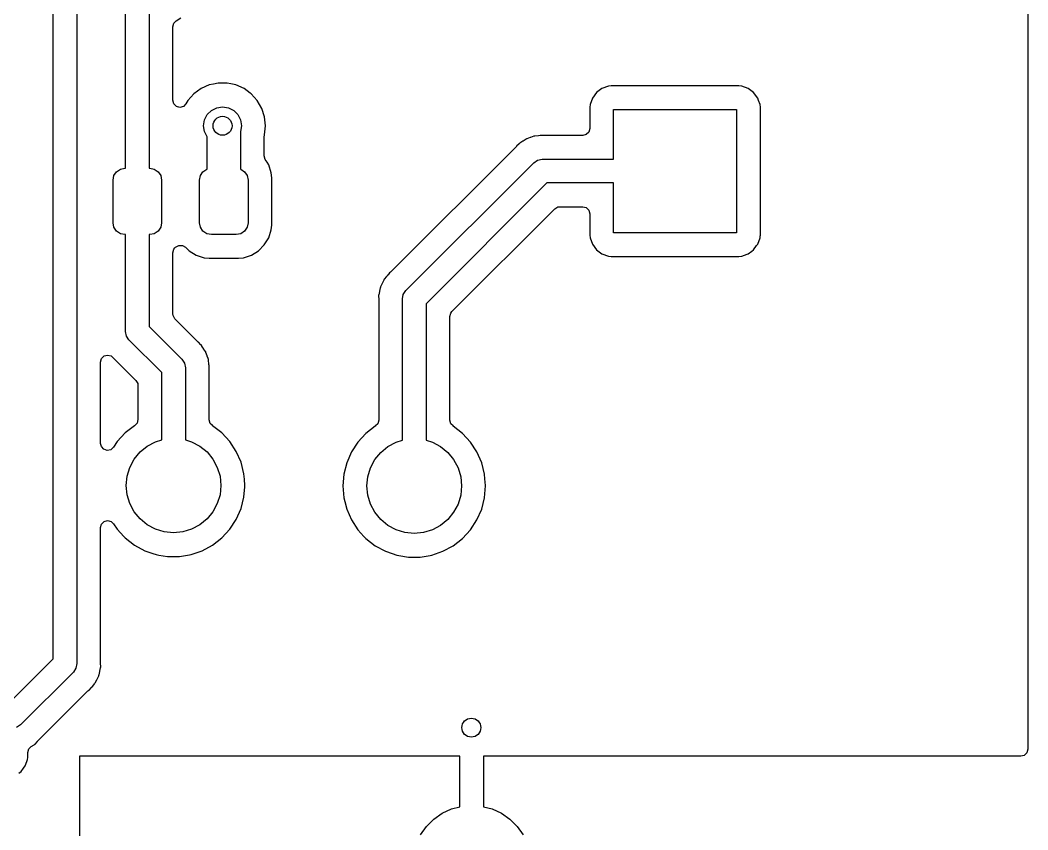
# Model space of a CAD drawing. Extents: x 44 to 146, y -87 to -25.
# Drawn here: x 124.48 to 145.75, y -60.61 to -43.52 of the extents above; entities that cross this region are included whole.
import ezdxf

# ---------------------------------------------------------------- set-up
doc = ezdxf.new("R2010")
doc.units = 0
doc.layers.add('BLACK', color=7, linetype='CONTINUOUS')

msp = doc.modelspace()

# ---------------------------------------------------------------- linework, layer by layer
at = {"layer": 'BLACK', "linetype": 'CONTINUOUS'}
for p, q in [((145.7455, -30.364128), (145.7455, -58.906)), ((125.6752, -42.4478), (125.6752, -57.0992)), ((125.1752, -56.995646), (125.1752, -42.551354)), ((126.6992, -45.7257), (126.6992, -43.1318)), ((127.1992, -43.1318), (127.1992, -45.718047)), ((127.6997, -43.66139), (127.719662, -43.58689)), ((127.719662, -43.58689), (127.770478, -43.534574)), ((127.770478, -43.534574), (127.867856, -43.474512)), ((127.6997, -45.212097), (127.6997, -43.66139)), ((128.56111, -44.869532), (128.470197, -44.888856)), ((128.655352, -44.8495), (128.56111, -44.869532)), ((128.655354, -44.8495), (128.655352, -44.8495)), ((128.844646, -44.8495), (128.655354, -44.8495)), ((128.844648, -44.8495), (128.844646, -44.8495)), ((128.92336, -44.866231), (128.844648, -44.8495)), ((129.029803, -44.888856), (128.92336, -44.866231)), ((128.144127, -45.077113), (128.017469, -45.21778)), ((128.297272, -44.965847), (128.144127, -45.077113)), ((128.470194, -44.888857), (128.297272, -44.965847)), ((128.470195, -44.888856), (128.470194, -44.888857)), ((128.470197, -44.888856), (128.470195, -44.888856)), ((129.029805, -44.888857), (129.029803, -44.888856)), ((129.202727, -44.965847), (129.029805, -44.888857)), ((129.202729, -44.965848), (129.202727, -44.965847)), ((129.20273, -44.965849), (129.202729, -44.965848)), ((129.330776, -45.05888), (129.20273, -44.965849)), ((129.355872, -45.077113), (129.330776, -45.05888)), ((129.48253, -45.217779), (129.355872, -45.077113)), ((136.642452, -45.049255), (136.556204, -45.164466)), ((136.642455, -45.049252), (136.642452, -45.049255)), ((136.757666, -44.963004), (136.642455, -45.049252)), ((136.75767, -44.963002), (136.757666, -44.963004)), ((136.892515, -44.912709), (136.75767, -44.963002)), ((136.892521, -44.912708), (136.892515, -44.912709)), ((136.952111, -44.906302), (136.892521, -44.912708)), ((136.952136, -44.9063), (136.952111, -44.906302)), ((139.647876, -44.9063), (136.952136, -44.9063)), ((139.707482, -44.912708), (139.647876, -44.9063)), ((139.842329, -44.963002), (139.707482, -44.912708)), ((139.842333, -44.963004), (139.842329, -44.963002)), ((139.957544, -45.049252), (139.842333, -44.963004)), ((139.957547, -45.049255), (139.957544, -45.049252)), ((140.043795, -45.164466), (139.957547, -45.049255)), ((127.719662, -45.286597), (127.6997, -45.212097)), ((127.7742, -45.341135), (127.719662, -45.286597)), ((127.977738, -45.286597), (127.9232, -45.341135)), ((128.017469, -45.21778), (127.977738, -45.286597)), ((129.482532, -45.217783), (129.48253, -45.217779)), ((129.482533, -45.217784), (129.482532, -45.217783)), ((129.577179, -45.381716), (129.482533, -45.217784)), ((136.505908, -45.299317), (136.4995, -45.358914)), ((136.556202, -45.16447), (136.505908, -45.299317)), ((136.556204, -45.164466), (136.556202, -45.16447)), ((140.043797, -45.16447), (140.043795, -45.164466)), ((140.06368, -45.21778), (140.043797, -45.16447)), ((140.094091, -45.299317), (140.06368, -45.21778)), ((140.100499, -45.358928), (140.094091, -45.299317)), ((127.8487, -45.361097), (127.7742, -45.341135)), ((127.9232, -45.341135), (127.8487, -45.361097)), ((128.426393, -45.514886), (128.514886, -45.426393)), ((128.514886, -45.426393), (128.626393, -45.369577)), ((128.626393, -45.369577), (128.75, -45.35)), ((128.75, -45.35), (128.873607, -45.369577)), ((128.873607, -45.369577), (128.985114, -45.426393)), ((128.985114, -45.426393), (129.073607, -45.514886)), ((129.635674, -45.561744), (129.577179, -45.381716)), ((136.4995, -45.358914), (136.4995, -45.8073)), ((137, -46.4568), (137, -45.4068)), ((137, -45.4068), (139.6, -45.4068)), ((139.6, -45.4068), (139.6, -48.0068)), ((140.1005, -48.054673), (140.100499, -45.358928)), ((127.1992, -45.718047), (127.2011, -45.7276)), ((128.35, -45.75), (128.369577, -45.626393)), ((128.369577, -45.626393), (128.426393, -45.514886)), ((129.073607, -45.514886), (129.130423, -45.626393)), ((129.130423, -45.626393), (129.15, -45.75)), ((129.65546, -45.75), (129.635674, -45.561744)), ((126.7011, -45.735252), (126.6992, -45.7257)), ((126.7011, -46.6456), (126.7011, -45.735252)), ((127.2011, -45.7276), (127.2011, -46.6456)), ((128.369577, -45.873607), (128.35, -45.75)), ((128.426393, -45.985114), (128.369577, -45.873607)), ((129.130423, -45.873607), (129.128, -45.878362)), ((129.128, -45.878362), (129.128, -46.663382)), ((129.15, -45.75), (129.130423, -45.873607)), ((129.635674, -45.938256), (129.65546, -45.75)), ((136.425, -45.936338), (136.3505, -45.9563)), ((136.479538, -45.8818), (136.425, -45.936338)), ((136.4995, -45.8073), (136.479538, -45.8818)), ((128.428, -45.986721), (128.426393, -45.985114)), ((128.428, -46.662626), (128.428, -45.986721)), ((129.6285, -45.983933), (129.63451, -45.945982)), ((129.6285, -46.380129), (129.6285, -45.983933)), ((129.634052, -45.945885), (129.635672, -45.938261)), ((129.63451, -45.945982), (129.634052, -45.945885)), ((129.635672, -45.938261), (129.635674, -45.938256)), ((135.007505, -46.127968), (134.956297, -46.182244)), ((135.014152, -46.122391), (135.007505, -46.127968)), ((135.017557, -46.119237), (135.013963, -46.122165)), ((135.013963, -46.122165), (135.014152, -46.122391)), ((135.01774, -46.119468), (135.017557, -46.119237)), ((135.024546, -46.114086), (135.01774, -46.119468)), ((135.088084, -46.074894), (135.024546, -46.114086)), ((135.091734, -46.072569), (135.088084, -46.074894)), ((135.154086, -46.031561), (135.091734, -46.072569)), ((135.161832, -46.027671), (135.154086, -46.031561)), ((135.165882, -46.025383), (135.1617, -46.027408)), ((135.1617, -46.027408), (135.161832, -46.027671)), ((135.166007, -46.025651), (135.165882, -46.025383)), ((135.17387, -46.021984), (135.166007, -46.025651)), ((135.244702, -45.998512), (135.17387, -46.021984)), ((135.24879, -45.997091), (135.244702, -45.998512)), ((135.318943, -45.971558), (135.24879, -45.997091)), ((135.327381, -45.969559), (135.318943, -45.971558)), ((135.33185, -45.968265), (135.327312, -45.969271)), ((135.327312, -45.969271), (135.327381, -45.969559)), ((135.33191, -45.968554), (135.33185, -45.968265)), ((135.340399, -45.966801), (135.33191, -45.968554)), ((135.414764, -45.960294), (135.340399, -45.966801)), ((135.419066, -45.959854), (135.414764, -45.960294)), ((135.44948, -45.9563), (135.419066, -45.959854)), ((135.453932, -45.9563), (135.44948, -45.9563)), ((135.466917, -45.955733), (135.453932, -45.9563)), ((135.478416, -45.954727), (135.466917, -45.955733)), ((135.515177, -45.951511), (135.478416, -45.954727)), ((135.515178, -45.951511), (135.515177, -45.951511)), ((135.537133, -45.954727), (135.515178, -45.951511)), ((135.558728, -45.9563), (135.537133, -45.954727)), ((136.3505, -45.9563), (135.558728, -45.9563)), ((134.95328, -46.18535), (132.310646, -48.827984)), ((134.956297, -46.182244), (134.95328, -46.18535)), ((129.628563, -46.384461), (129.6285, -46.380129)), ((129.650683, -46.458349), (129.628563, -46.384461)), ((129.688186, -46.519152), (129.650683, -46.458349)), ((129.723414, -46.576266), (129.688186, -46.519152)), ((132.618223, -49.228223), (135.316423, -46.530023)), ((135.316423, -46.530023), (135.397529, -46.47583)), ((135.397529, -46.47583), (135.4932, -46.4568)), ((135.4932, -46.4568), (137, -46.4568)), ((126.45763, -46.799929), (126.511823, -46.718823)), ((126.511823, -46.718823), (126.592929, -46.66463)), ((126.592929, -46.66463), (126.6886, -46.6456)), ((126.6886, -46.6456), (126.7011, -46.6456)), ((127.2011, -46.6456), (127.2136, -46.6456)), ((127.2136, -46.6456), (127.309271, -46.66463)), ((127.309271, -46.66463), (127.390377, -46.718823)), ((127.390377, -46.718823), (127.44457, -46.799929)), ((128.28263, -46.799929), (128.336823, -46.718823)), ((128.336823, -46.718823), (128.417929, -46.66463)), ((128.417929, -46.66463), (128.428, -46.662626)), ((129.128, -46.663382), (129.134271, -46.66463)), ((129.134271, -46.66463), (129.215377, -46.718823)), ((129.215377, -46.718823), (129.26957, -46.799929)), ((129.778599, -46.742803), (129.723414, -46.576266)), ((129.789099, -46.845592), (129.778599, -46.742803)), ((126.4386, -46.8956), (126.45763, -46.799929)), ((126.4386, -47.7956), (126.4386, -46.8956)), ((127.44457, -46.799929), (127.4636, -46.8956)), ((127.4636, -46.8956), (127.4636, -47.7956)), ((128.2636, -46.8956), (128.28263, -46.799929)), ((128.2636, -47.7956), (128.2636, -46.8956)), ((129.26957, -46.799929), (129.2886, -46.8956)), ((129.2886, -46.8956), (129.2886, -47.7956)), ((129.7891, -47.845609), (129.789099, -46.845592)), ((135.596754, -46.9568), (133.045, -49.508554)), ((137, -46.9568), (135.596754, -46.9568)), ((137, -48.0068), (137, -46.9568)), ((133.589141, -49.672227), (135.760427, -47.500941)), ((135.760427, -47.500941), (135.827222, -47.462377)), ((135.827222, -47.462377), (135.865786, -47.4573)), ((135.865786, -47.4573), (136.350501, -47.4573)), ((136.350501, -47.4573), (136.425001, -47.477262)), ((136.425001, -47.477262), (136.479539, -47.5318)), ((136.479539, -47.5318), (136.499501, -47.6063)), ((136.499501, -47.6063), (136.499501, -48.054663)), ((126.45763, -47.891271), (126.4386, -47.7956)), ((127.4636, -47.7956), (127.44457, -47.891271)), ((128.28263, -47.891271), (128.2636, -47.7956)), ((129.2886, -47.7956), (129.26957, -47.891271)), ((129.778599, -47.948397), (129.7891, -47.845609)), ((126.511823, -47.972377), (126.45763, -47.891271)), ((126.592929, -48.02657), (126.511823, -47.972377)), ((126.6886, -48.0456), (126.592929, -48.02657)), ((126.7011, -48.0456), (126.6886, -48.0456)), ((126.7011, -50.0907), (126.7011, -48.0456)), ((127.2136, -48.0456), (127.2011, -48.0456)), ((127.2011, -48.0456), (127.2011, -49.987146)), ((127.309271, -48.02657), (127.2136, -48.0456)), ((127.390377, -47.972377), (127.309271, -48.02657)), ((127.44457, -47.891271), (127.390377, -47.972377)), ((128.336823, -47.972377), (128.28263, -47.891271)), ((128.417929, -48.02657), (128.336823, -47.972377)), ((128.5136, -48.0456), (128.417929, -48.02657)), ((129.0386, -48.0456), (128.5136, -48.0456)), ((129.134271, -48.02657), (129.0386, -48.0456)), ((129.215377, -47.972377), (129.134271, -48.02657)), ((129.26957, -47.891271), (129.215377, -47.972377)), ((129.723414, -48.114934), (129.778599, -47.948397)), ((136.499501, -48.054663), (136.499502, -48.054688)), ((136.499502, -48.054688), (136.505908, -48.114278)), ((139.6, -48.0068), (137, -48.0068)), ((140.098087, -48.077113), (140.100499, -48.054685)), ((140.100499, -48.054682), (140.1005, -48.054673)), ((140.100499, -48.054685), (140.100499, -48.054682)), ((127.758241, -48.312327), (127.825036, -48.273763)), ((127.825036, -48.273763), (127.902164, -48.273763)), ((127.902164, -48.273763), (127.968959, -48.312327)), ((129.507256, -48.388312), (129.631312, -48.264256)), ((129.631312, -48.264256), (129.723414, -48.114934)), ((136.505908, -48.114278), (136.505909, -48.114284)), ((136.505909, -48.114284), (136.556202, -48.249129)), ((136.556202, -48.249129), (136.556204, -48.249133)), ((136.556204, -48.249133), (136.642452, -48.364344)), ((140.021855, -48.278441), (140.043795, -48.249133)), ((140.043795, -48.249133), (140.043797, -48.249129)), ((140.043797, -48.249129), (140.093848, -48.114934)), ((140.093848, -48.114934), (140.094091, -48.114283)), ((140.094091, -48.114283), (140.098087, -48.077113)), ((127.7016, -48.430686), (127.721562, -48.356186)), ((127.7016, -49.718114), (127.7016, -48.430686)), ((127.721562, -48.356186), (127.745241, -48.325327)), ((127.745241, -48.325327), (127.758241, -48.312327)), ((127.968959, -48.312327), (128.044944, -48.388312)), ((128.044944, -48.388312), (128.194266, -48.480414)), ((128.194266, -48.480414), (128.360803, -48.535599)), ((129.191397, -48.535599), (129.357934, -48.480414)), ((129.357934, -48.480414), (129.507256, -48.388312)), ((136.642452, -48.364344), (136.642455, -48.364347)), ((136.642455, -48.364347), (136.757666, -48.450595)), ((136.757666, -48.450595), (136.75767, -48.450597)), ((136.75767, -48.450597), (136.892517, -48.500891)), ((139.707483, -48.500891), (139.821839, -48.458239)), ((139.821839, -48.458239), (139.842329, -48.450597)), ((139.842329, -48.450597), (139.842333, -48.450595)), ((139.842333, -48.450595), (139.91773, -48.394152)), ((139.91773, -48.394152), (139.957546, -48.364346)), ((139.957546, -48.364346), (140.021855, -48.278441)), ((128.360803, -48.535599), (128.463591, -48.5461)), ((128.463591, -48.5461), (129.088608, -48.546099)), ((129.088608, -48.546099), (129.191397, -48.535599)), ((136.892517, -48.500891), (136.952114, -48.507299)), ((136.952114, -48.507299), (136.952118, -48.507299)), ((136.952118, -48.507299), (136.952127, -48.5073)), ((136.952127, -48.5073), (139.647872, -48.507299)), ((139.647872, -48.507299), (139.707483, -48.500891)), ((132.233408, -48.905223), (132.214389, -48.929275)), ((132.236568, -48.902063), (132.233408, -48.905223)), ((132.245331, -48.892498), (132.236568, -48.902063)), ((132.27647, -48.855389), (132.245331, -48.892498)), ((132.294269, -48.842137), (132.27647, -48.855389)), ((132.310646, -48.827984), (132.294269, -48.842137)), ((132.118454, -49.07987), (132.084961, -49.146562)), ((132.12034, -49.075975), (132.118454, -49.07987)), ((132.151888, -49.008323), (132.12034, -49.075975)), ((132.156442, -49.000941), (132.151888, -49.008323)), ((132.158684, -48.996873), (132.156192, -49.000786)), ((132.156192, -49.000786), (132.156442, -49.000941)), ((132.15893, -48.997035), (132.158684, -48.996873)), ((132.163699, -48.989783), (132.15893, -48.997035)), ((132.21166, -48.932624), (132.163699, -48.989783)), ((132.214389, -48.929275), (132.21166, -48.932624)), ((132.043023, -49.330494), (132.042266, -49.339145)), ((132.042266, -49.339145), (132.044437, -49.413751)), ((132.043196, -49.325864), (132.042725, -49.330468)), ((132.042725, -49.330468), (132.043023, -49.330494)), ((132.043492, -49.325899), (132.043196, -49.325864)), ((132.044499, -49.317282), (132.043492, -49.325899)), ((132.061704, -49.244686), (132.044499, -49.317282)), ((132.062641, -49.240458), (132.061704, -49.244686)), ((132.077741, -49.167331), (132.062641, -49.240458)), ((132.080472, -49.159091), (132.077741, -49.167331)), ((132.081712, -49.154618), (132.08019, -49.158997)), ((132.08019, -49.158997), (132.080472, -49.159091)), ((132.081992, -49.15472), (132.081712, -49.154618)), ((132.084961, -49.146562), (132.081992, -49.15472)), ((132.545, -49.405), (132.56403, -49.309329)), ((132.56403, -49.309329), (132.618223, -49.228223)), ((132.044437, -49.413751), (132.0445, -49.418084)), ((132.0445, -49.418084), (132.0445, -51.96123)), ((132.545, -52.385871), (132.545, -49.405)), ((133.045, -49.508554), (133.045, -52.385871)), ((127.706677, -49.756678), (127.7016, -49.718114)), ((127.745241, -49.823473), (127.706677, -49.756678)), ((133.5455, -49.777586), (133.565462, -49.703086)), ((133.565462, -49.703086), (133.589141, -49.672227)), ((128.23643, -50.314663), (127.745241, -49.823473)), ((133.5455, -51.96123), (133.5455, -49.777586)), ((126.72013, -50.186371), (126.7011, -50.0907)), ((126.774323, -50.267477), (126.72013, -50.186371)), ((127.2011, -49.987146), (127.891777, -50.677823)), ((127.465, -50.958154), (126.774323, -50.267477)), ((128.239538, -50.317682), (128.23643, -50.314663)), ((128.293832, -50.368906), (128.239538, -50.317682)), ((128.29941, -50.375554), (128.293832, -50.368906)), ((128.299638, -50.375362), (128.29941, -50.375554)), ((128.302562, -50.378951), (128.299638, -50.375362)), ((128.302329, -50.379136), (128.302562, -50.378951)), ((128.307708, -50.385939), (128.302329, -50.379136)), ((128.307711, -50.385944), (128.307708, -50.385939)), ((128.307712, -50.385945), (128.307711, -50.385944)), ((128.328368, -50.419434), (128.307712, -50.385945)), ((126.195662, -50.661886), (126.2502, -50.607348)), ((126.2502, -50.607348), (126.3247, -50.587386)), ((126.3247, -50.587386), (126.3992, -50.607348)), ((126.3992, -50.607348), (126.430059, -50.631027)), ((128.346903, -50.449484), (128.328368, -50.419434)), ((128.349233, -50.45314), (128.346903, -50.449484)), ((128.390234, -50.515478), (128.349233, -50.45314)), ((128.394132, -50.52324), (128.390234, -50.515478)), ((128.394398, -50.523106), (128.394132, -50.52324)), ((128.396416, -50.527274), (128.394398, -50.523106)), ((128.396146, -50.527401), (128.396416, -50.527274)), ((128.399811, -50.535262), (128.396146, -50.527401)), ((128.399814, -50.535266), (128.399811, -50.535262)), ((128.423144, -50.605672), (128.399814, -50.535266)), ((128.423299, -50.60614), (128.423144, -50.605672)), ((128.424707, -50.610191), (128.423299, -50.60614)), ((128.444048, -50.663329), (128.424707, -50.610191)), ((126.1757, -50.736386), (126.195662, -50.661886)), ((126.1757, -52.452186), (126.1757, -50.736386)), ((126.430059, -50.631027), (126.920859, -51.121827)), ((127.891777, -50.677823), (127.94597, -50.758929)), ((127.94597, -50.758929), (127.965001, -50.8546)), ((128.45024, -50.680342), (128.444048, -50.663329)), ((128.452243, -50.688793), (128.45024, -50.680342)), ((128.452534, -50.688723), (128.452243, -50.688793)), ((128.453536, -50.693243), (128.452534, -50.688723)), ((128.453244, -50.693304), (128.453536, -50.693243)), ((128.454997, -50.701798), (128.453244, -50.693304)), ((128.454999, -50.701803), (128.454997, -50.701798)), ((128.461504, -50.776166), (128.454999, -50.701803)), ((128.46194, -50.780443), (128.461504, -50.776166)), ((128.462446, -50.784766), (128.46194, -50.780443)), ((128.4655, -50.81089), (128.462446, -50.784766)), ((128.4655, -50.815331), (128.4655, -50.81089)), ((128.466067, -50.828316), (128.4655, -50.815331)), ((128.470289, -50.876577), (128.466067, -50.828316)), ((127.465, -52.375871), (127.465, -50.958154)), ((127.965001, -50.8546), (127.965, -50.854605)), ((127.965, -50.854605), (127.965, -52.375871)), ((128.4655, -50.920127), (128.467073, -50.89853)), ((128.4655, -51.95123), (128.4655, -50.920127)), ((128.467073, -50.89853), (128.470289, -50.876577)), ((126.920859, -51.121827), (126.959423, -51.188622)), ((126.959423, -51.188622), (126.9645, -51.227186)), ((126.9645, -51.227186), (126.9645, -51.95123)), ((126.891492, -52.079524), (126.695256, -52.232261)), ((126.896649, -52.076156), (126.891492, -52.079524)), ((126.944538, -52.02573), (126.895646, -52.074621)), ((126.895646, -52.074621), (126.896649, -52.076156)), ((126.9645, -51.95123), (126.944538, -52.02573)), ((128.46555, -51.955085), (128.4655, -51.95123)), ((128.487433, -52.029043), (128.46555, -51.955085)), ((128.534766, -52.073989), (128.487433, -52.029043)), ((128.533351, -52.076156), (128.534766, -52.073989)), ((128.538507, -52.079524), (128.533351, -52.076156)), ((128.734743, -52.232261), (128.538507, -52.079524)), ((131.971492, -52.089524), (131.775256, -52.242261)), ((131.976649, -52.086156), (131.971492, -52.089524)), ((132.024538, -52.03573), (131.975646, -52.084621)), ((131.975646, -52.084621), (131.976649, -52.086156)), ((132.0445, -51.96123), (132.024538, -52.03573)), ((133.54555, -51.965085), (133.5455, -51.96123)), ((133.567433, -52.039043), (133.54555, -51.965085)), ((133.614766, -52.083989), (133.567433, -52.039043)), ((133.613351, -52.086156), (133.614766, -52.083989)), ((133.618507, -52.089524), (133.613351, -52.086156)), ((133.814743, -52.242261), (133.618507, -52.089524)), ((126.695256, -52.232261), (126.526836, -52.415214)), ((128.903162, -52.415212), (128.734743, -52.232261)), ((131.775256, -52.242261), (131.606837, -52.425212)), ((133.983162, -52.425212), (133.814743, -52.242261)), ((126.191754, -52.519464), (126.1757, -52.452186)), ((126.243204, -52.576923), (126.191754, -52.519464)), ((126.526836, -52.415214), (126.449437, -52.533682)), ((127.007893, -52.632893), (127.15943, -52.50853)), ((127.15943, -52.50853), (127.332317, -52.41612)), ((127.332317, -52.41612), (127.465, -52.375871)), ((127.965, -52.375871), (128.097683, -52.41612)), ((128.097683, -52.41612), (128.27057, -52.50853)), ((128.27057, -52.50853), (128.422107, -52.632893)), ((128.903163, -52.415214), (128.903162, -52.415212)), ((128.903164, -52.415215), (128.903163, -52.415214)), ((129.039173, -52.623393), (128.903164, -52.415215)), ((131.606837, -52.425212), (131.470827, -52.633392)), ((132.087893, -52.642893), (132.23943, -52.51853)), ((132.23943, -52.51853), (132.412317, -52.42612)), ((132.412317, -52.42612), (132.545, -52.385871)), ((133.045, -52.385871), (133.177683, -52.42612)), ((133.177683, -52.42612), (133.35057, -52.51853)), ((133.35057, -52.51853), (133.502107, -52.642893)), ((133.983163, -52.425214), (133.983162, -52.425212)), ((133.983164, -52.425215), (133.983163, -52.425214)), ((134.119173, -52.633393), (133.983164, -52.425215)), ((126.316491, -52.60096), (126.243204, -52.576923)), ((126.391978, -52.585132), (126.316491, -52.60096)), ((126.449437, -52.533682), (126.391978, -52.585132)), ((126.88353, -52.78443), (127.007893, -52.632893)), ((128.422107, -52.632893), (128.54647, -52.78443)), ((129.139063, -52.851119), (129.039173, -52.623393)), ((131.470827, -52.633392), (131.370937, -52.861117)), ((131.96353, -52.79443), (132.087893, -52.642893)), ((133.502107, -52.642893), (133.62647, -52.79443)), ((134.219063, -52.861119), (134.119173, -52.633393)), ((126.79112, -52.957317), (126.88353, -52.78443)), ((128.54647, -52.78443), (128.63888, -52.957317)), ((129.200108, -53.092179), (129.139063, -52.851119)), ((131.370937, -52.861117), (131.309891, -53.102183)), ((131.87112, -52.967317), (131.96353, -52.79443)), ((133.62647, -52.79443), (133.71888, -52.967317)), ((134.280108, -53.102179), (134.219063, -52.861119)), ((126.715, -53.34), (126.734215, -53.14491)), ((126.734215, -53.14491), (126.79112, -52.957317)), ((128.63888, -52.957317), (128.695785, -53.14491)), ((128.695785, -53.14491), (128.715, -53.34)), ((129.209409, -53.204426), (129.200108, -53.092179)), ((131.309891, -53.102183), (131.289357, -53.349998)), ((131.795, -53.35), (131.814215, -53.15491)), ((131.814215, -53.15491), (131.87112, -52.967317)), ((133.71888, -52.967317), (133.775785, -53.15491)), ((133.775785, -53.15491), (133.795, -53.35)), ((134.287997, -53.197387), (134.280108, -53.102179)), ((126.734215, -53.53509), (126.715, -53.34)), ((128.715, -53.34), (128.695785, -53.53509)), ((129.200108, -53.587821), (129.218342, -53.367769)), ((129.220643, -53.339998), (129.209409, -53.204426)), ((129.218342, -53.367769), (129.219814, -53.350001)), ((129.219814, -53.350001), (129.220643, -53.340001)), ((129.220643, -53.340001), (129.220643, -53.339998)), ((131.289357, -53.349998), (131.289357, -53.350001)), ((131.289357, -53.350001), (131.309891, -53.597816)), ((131.814215, -53.54509), (131.795, -53.35)), ((133.795, -53.35), (133.775785, -53.54509)), ((134.280108, -53.597821), (134.300643, -53.35)), ((134.299814, -53.340001), (134.287997, -53.197387)), ((134.300643, -53.35), (134.299814, -53.340001)), ((126.79112, -53.722683), (126.734215, -53.53509)), ((128.695785, -53.53509), (128.63888, -53.722683)), ((129.139063, -53.828881), (129.200108, -53.587821)), ((131.87112, -53.732683), (131.814215, -53.54509)), ((133.775785, -53.54509), (133.71888, -53.732683)), ((126.88353, -53.89557), (126.79112, -53.722683)), ((128.63888, -53.722683), (128.54647, -53.89557)), ((131.309891, -53.597816), (131.309891, -53.597819)), ((131.309891, -53.597819), (131.309892, -53.597821)), ((131.309892, -53.597821), (131.329439, -53.675009)), ((131.329439, -53.675009), (131.370937, -53.838882)), ((131.96353, -53.90557), (131.87112, -53.732683)), ((133.71888, -53.732683), (133.62647, -53.90557)), ((134.219063, -53.838881), (134.280108, -53.597821)), ((127.007893, -54.047107), (126.88353, -53.89557)), ((128.54647, -53.89557), (128.422107, -54.047107)), ((129.039173, -54.056607), (129.139063, -53.828881)), ((131.370937, -53.838882), (131.470827, -54.066607)), ((132.087893, -54.057107), (131.96353, -53.90557)), ((133.62647, -53.90557), (133.502107, -54.057107)), ((134.119173, -54.066607), (134.219063, -53.838881)), ((126.1757, -54.227813), (126.195662, -54.153313)), ((126.1757, -57.086134), (126.1757, -54.227813)), ((126.195662, -54.153313), (126.2502, -54.098775)), ((126.2502, -54.098775), (126.3247, -54.078813)), ((126.3247, -54.078813), (126.3992, -54.098775)), ((126.3992, -54.098775), (126.449438, -54.146318)), ((126.449438, -54.146318), (126.526837, -54.264787)), ((127.15943, -54.17147), (127.007893, -54.047107)), ((127.332317, -54.26388), (127.15943, -54.17147)), ((128.27057, -54.17147), (128.097683, -54.26388)), ((128.422107, -54.047107), (128.27057, -54.17147)), ((128.903164, -54.264785), (129.039173, -54.056607)), ((131.470827, -54.066607), (131.606837, -54.274787)), ((132.23943, -54.18147), (132.087893, -54.057107)), ((132.412317, -54.27388), (132.23943, -54.18147)), ((133.35057, -54.18147), (133.177683, -54.27388)), ((133.502107, -54.057107), (133.35057, -54.18147)), ((133.983164, -54.274785), (134.119173, -54.066607)), ((126.526837, -54.264787), (126.668523, -54.418698)), ((126.668523, -54.418698), (126.695256, -54.447738)), ((127.51991, -54.320785), (127.332317, -54.26388)), ((127.715, -54.34), (127.51991, -54.320785)), ((127.91009, -54.320785), (127.715, -54.34)), ((128.097683, -54.26388), (127.91009, -54.320785)), ((128.734744, -54.447738), (128.903164, -54.264785)), ((131.606837, -54.274787), (131.734752, -54.413739)), ((131.734752, -54.413739), (131.775256, -54.457738)), ((132.59991, -54.330785), (132.412317, -54.27388)), ((132.795, -54.35), (132.59991, -54.330785)), ((132.99009, -54.330785), (132.795, -54.35)), ((133.177683, -54.27388), (132.99009, -54.330785)), ((133.814744, -54.457738), (133.983164, -54.274785)), ((126.695256, -54.447738), (126.891491, -54.600474)), ((126.891491, -54.600474), (126.891492, -54.600474)), ((126.891492, -54.600474), (126.891494, -54.600476)), ((126.891494, -54.600476), (127.110184, -54.718825)), ((128.31981, -54.718828), (128.538509, -54.600474)), ((128.538509, -54.600474), (128.734744, -54.447738)), ((131.775256, -54.457738), (131.971491, -54.610474)), ((131.971491, -54.610474), (131.971492, -54.610474)), ((131.971492, -54.610474), (131.971494, -54.610476)), ((131.971494, -54.610476), (132.190184, -54.728825)), ((133.39981, -54.728828), (133.618509, -54.610474)), ((133.618509, -54.610474), (133.814744, -54.457738)), ((127.110184, -54.718825), (127.11019, -54.718828)), ((127.11019, -54.718828), (127.280944, -54.777448)), ((127.280944, -54.777448), (127.345386, -54.799571)), ((127.345386, -54.799571), (127.34539, -54.799572)), ((127.34539, -54.799572), (127.405314, -54.809571)), ((127.405314, -54.809571), (127.590665, -54.8405)), ((127.590665, -54.8405), (127.590667, -54.8405)), ((127.590667, -54.8405), (127.839333, -54.8405)), ((127.839333, -54.8405), (127.839335, -54.8405)), ((127.839335, -54.8405), (128.04975, -54.805388)), ((128.04975, -54.805388), (128.084609, -54.799572)), ((128.084609, -54.799572), (128.08461, -54.799571)), ((128.08461, -54.799571), (128.084614, -54.799571)), ((128.084614, -54.799571), (128.31981, -54.718828)), ((132.190184, -54.728825), (132.19019, -54.728828)), ((132.19019, -54.728828), (132.331815, -54.777448)), ((132.331815, -54.777448), (132.425386, -54.809571)), ((132.425386, -54.809571), (132.42539, -54.809572)), ((132.42539, -54.809572), (132.466622, -54.816452)), ((132.466622, -54.816452), (132.670665, -54.8505)), ((132.670665, -54.8505), (132.670667, -54.8505)), ((132.670667, -54.8505), (132.919333, -54.8505)), ((132.919333, -54.8505), (132.919335, -54.8505)), ((132.919335, -54.8505), (133.12975, -54.815388)), ((133.12975, -54.815388), (133.164609, -54.809572)), ((133.164609, -54.809572), (133.16461, -54.809571)), ((133.16461, -54.809571), (133.164614, -54.809571)), ((133.164614, -54.809571), (133.39981, -54.728828)), ((124.204046, -57.9668), (125.1752, -56.995646)), ((125.65617, -57.194871), (125.601977, -57.275977)), ((125.6752, -57.0992), (125.65617, -57.194871)), ((126.158467, -57.259626), (126.1757, -57.186921)), ((126.175763, -57.090466), (126.1757, -57.086134)), ((126.1757, -57.186912), (126.176707, -57.178303)), ((126.1757, -57.186921), (126.1757, -57.186912)), ((126.177933, -57.165056), (126.175763, -57.090466)), ((126.176707, -57.178303), (126.177003, -57.178337)), ((126.177003, -57.178337), (126.177473, -57.173734)), ((126.177176, -57.173708), (126.177931, -57.165065)), ((126.177473, -57.173734), (126.177176, -57.173708)), ((126.177931, -57.165065), (126.177933, -57.165056)), ((125.601977, -57.275977), (124.484377, -58.393577)), ((126.101747, -57.424322), (126.13524, -57.357633)), ((126.13524, -57.357633), (126.138208, -57.349479)), ((126.138208, -57.349479), (126.138491, -57.349582)), ((126.138491, -57.349582), (126.140011, -57.345208)), ((126.139726, -57.345114), (126.142456, -57.336875)), ((126.140011, -57.345208), (126.139726, -57.345114)), ((126.142455, -57.336875), (126.142457, -57.336873)), ((126.142456, -57.336875), (126.142455, -57.336875)), ((126.142457, -57.336873), (126.157567, -57.263683)), ((126.157567, -57.263683), (126.158467, -57.259626)), ((125.94373, -57.64881), (125.974878, -57.611687)), ((125.974878, -57.611687), (125.983643, -57.602124)), ((125.983643, -57.602124), (125.986791, -57.598977)), ((125.986791, -57.598977), (126.002046, -57.579683)), ((126.002046, -57.579683), (126.005794, -57.574943)), ((126.005794, -57.574943), (126.008532, -57.571582)), ((126.008532, -57.571582), (126.049526, -57.522727)), ((126.049526, -57.522727), (126.056502, -57.514414)), ((126.056502, -57.514414), (126.056503, -57.514411)), ((126.056503, -57.514411), (126.061271, -57.507163)), ((126.061271, -57.507163), (126.06152, -57.507327)), ((126.06152, -57.507327), (126.064009, -57.50342)), ((126.063755, -57.503264), (126.068306, -57.495882)), ((126.064009, -57.50342), (126.063755, -57.503264)), ((126.068306, -57.495882), (126.068311, -57.495877)), ((126.068311, -57.495877), (126.097222, -57.433877)), ((126.097222, -57.433877), (126.099857, -57.428226)), ((126.099857, -57.428226), (126.101747, -57.424322)), ((124.847487, -58.738279), (125.909559, -57.676207)), ((125.909559, -57.676207), (125.925927, -57.662063)), ((125.925927, -57.662063), (125.94373, -57.64881)), ((124.484377, -58.393577), (124.403271, -58.44777)), ((124.642899, -58.974926), (124.66286, -58.900427)), ((124.66286, -58.900427), (124.713678, -58.84811)), ((124.713678, -58.84811), (124.776256, -58.809512)), ((124.776256, -58.809512), (124.776259, -58.809508)), ((124.776259, -58.809508), (124.783066, -58.804127)), ((124.783066, -58.804127), (124.783252, -58.804362)), ((124.783252, -58.804362), (124.786842, -58.801437)), ((124.786649, -58.801207), (124.793293, -58.795631)), ((124.786842, -58.801437), (124.786649, -58.801207)), ((124.793293, -58.795631), (124.793296, -58.79563)), ((124.793296, -58.79563), (124.844501, -58.741354)), ((124.844501, -58.741354), (124.847487, -58.738279)), ((145.7455, -58.906), (145.725538, -58.9805)), ((124.636491, -59.124283), (124.640872, -59.083538)), ((124.640872, -59.083538), (124.642899, -59.064685)), ((124.6429, -59.064673), (124.642899, -58.974926)), ((124.642899, -59.064682), (124.6429, -59.064673)), ((124.642899, -59.064685), (124.642899, -59.064682)), ((133.76, -59.055), (125.73, -59.055)), ((125.73, -59.055), (125.73, -64.055926)), ((133.76, -60.117816), (133.76, -59.055)), ((145.5965, -59.055), (134.26, -59.055)), ((134.26, -59.055), (134.26, -60.117816)), ((145.671, -59.035038), (145.5965, -59.055)), ((145.725538, -58.9805), (145.671, -59.035038)), ((124.499946, -59.374346), (124.54975, -59.307816)), ((124.54975, -59.307816), (124.586195, -59.259133)), ((124.586195, -59.259133), (124.586197, -59.259129)), ((124.586197, -59.259129), (124.621542, -59.164363)), ((124.621542, -59.164363), (124.636491, -59.124283)), ((124.45079, -59.411144), (124.499946, -59.374346)), ((133.385, -60.257468), (133.582475, -60.165384)), ((133.582475, -60.165384), (133.76, -60.117816)), ((134.26, -60.117816), (134.437525, -60.165384)), ((134.437525, -60.165384), (134.635, -60.257468)), ((133.052444, -60.536515), (133.206515, -60.382444)), ((133.206515, -60.382444), (133.385, -60.257468)), ((134.635, -60.257468), (134.813485, -60.382444)), ((134.813485, -60.382444), (134.967556, -60.536515)), ((132.927468, -60.715), (133.052444, -60.536515)), ((134.967556, -60.536515), (135.092532, -60.715))]:
    msp.add_line(p, q, dxfattribs=at)
at = {"layer": 'BLACK'}
for centre in [(128.75, -45.75), (134, -58.45)]:
    msp.add_circle(centre, 0.2, dxfattribs=at)

doc.saveas('drawing.dxf')
